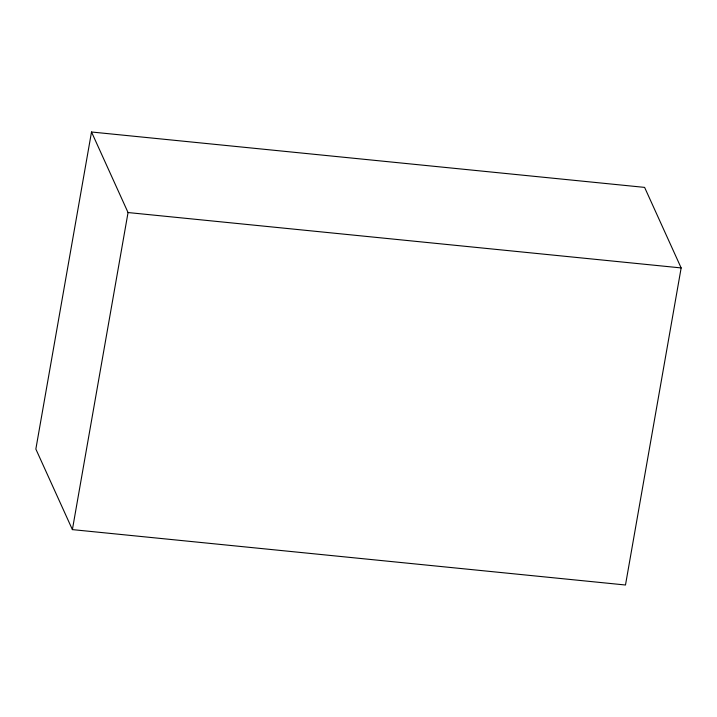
<?xml version="1.0" encoding="UTF-8"?>
<svg xmlns="http://www.w3.org/2000/svg" width="717" height="717" viewBox="0 0 717 717"><rect width="100%" height="100%" fill="white"/><g stroke="black" fill="none" stroke-linecap="round" stroke-linejoin="round"><path stroke-width="1.08" d="M91.516 132L35.85 449.075L72.39 529.612L625.484 585L681.15 267.925L644.61 187.388L91.516 132L128.047 212.546L72.39 529.612M128.047 212.546L681.15 267.925"/></g></svg>
